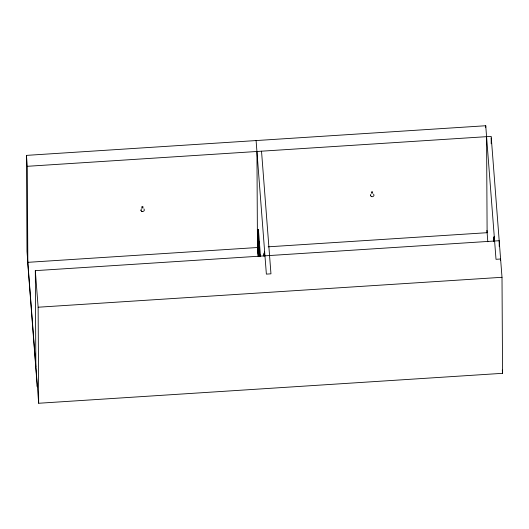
<?xml version="1.0" encoding="UTF-8"?>
<svg xmlns="http://www.w3.org/2000/svg" width="529" height="529" viewBox="0 0 529 529"><rect width="100%" height="100%" fill="white"/><g stroke="black" fill="none" stroke-linecap="round" stroke-linejoin="round"><path stroke-width="0.79" d="M263.945 256.267L263.931 253.801L264.639 251.659M493.583 241.455L494.04 236.853L494.291 238.48M370.756 194.328L370.598 195.598M141.316 208.909L140.952 210.416M143.081 208.009C143.471 207.163 140.906 207.765 142.096 208.181M372.72 193.191L372.099 192.781L371.589 193.323M142.89 207.09C143.736 206.25 140.747 206.687 142.023 207.196M372.535 192.272C373.381 191.432 370.386 191.868 371.662 192.377M37.268 384.967L37.275 386.891L27.839 264.255L27.29 166.304L491.17 136.37L502.008 277.295L502.55 373.322L38.677 403.257L26.992 251.414L26.45 155.381L485.734 125.743L496.01 259.303L500.606 259.005L500.613 260.645M258.416 256.241L257.722 247.222L257.557 229.665L258.43 229.612L260.513 256.704M27.832 262.331L257.94 247.486M268.17 246.825L487.586 232.667M35.86 366.683L35.317 270.65L499.197 240.715L499.231 246.461M38.677 403.257L38.134 307.223L502.008 277.295M370.538 195.413C370.974 198.064 375.352 196.312 373.639 194.136M140.893 210.231C141.336 212.883 145.706 211.131 144 208.955M371.226 196.484L371.636 196.682M141.58 211.302L141.997 211.501M257.722 247.222L258.225 247.684L258.919 256.697M35.694 364.23L35.536 362.504M493.57 238.982L493.729 241.072M502.299 370.069L502.55 373.322M486.931 230.353L487.811 241.753M261.524 151.188L270.96 273.824L266.371 274.121L256.089 140.562M263.931 253.801L264.09 255.891M258.264 233.957L258.456 236.417M258.833 241.33L259.025 243.79M259.336 247.883L259.527 250.343M259.845 254.436L259.97 256.076M257.557 229.665L259.587 256.433M259.355 256.671L258.661 247.658L258.225 247.684L258.152 233.937M257.656 246.726L258.41 256.572M258.172 256.572L257.471 247.512L256.935 151.486M257.544 250.257L257.735 252.73M26.45 155.381L27.29 166.304M35.317 270.65L38.134 307.223M494.04 236.853L494.046 238.493M491.176 138.016L491.21 143.756M486.574 136.667L487.116 232.694M485.734 125.743L485.741 127.383M258.575 232.291L258.615 236.589M258.641 240.583L258.681 247.77M258.43 229.612L258.469 236.919"/></g></svg>
